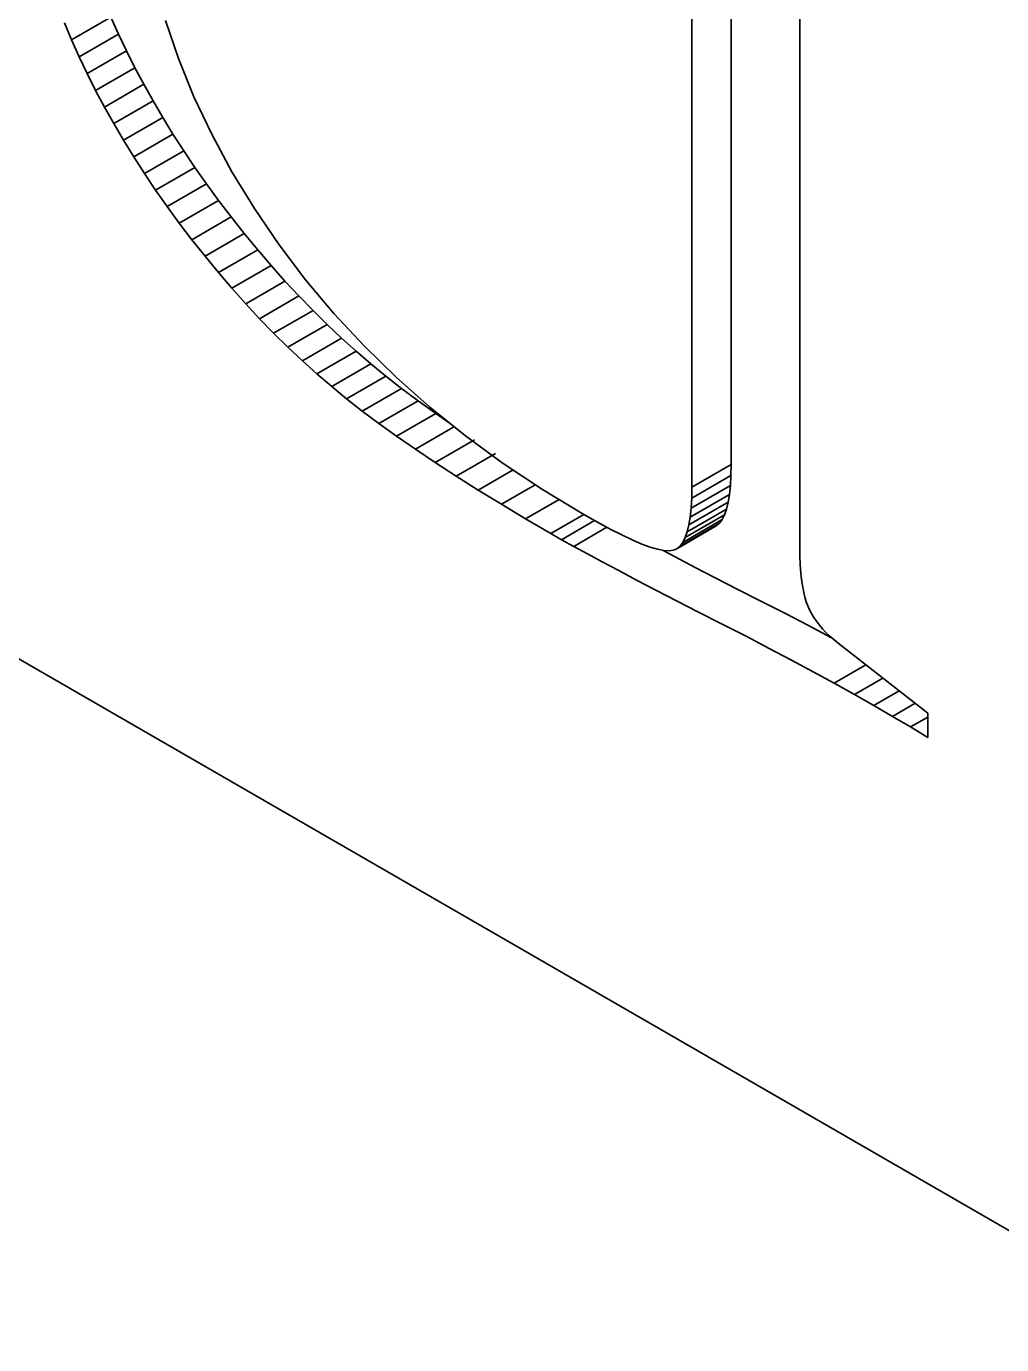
# Model space of a CAD drawing. Header units: millimetres. Extents: x -148 to 148, y -105 to 105.
# Drawn here: x 30.605 to 32.36, y -7.436 to -5.065 of the extents above; entities that cross this region are included whole.
import ezdxf

# ---------------------------------------------------------------- set-up
doc = ezdxf.new("R2010")
doc.units = ezdxf.units.MM
doc.layers.add('粗实线层', color=7, linetype='Continuous', lineweight=35)

msp = doc.modelspace()

# ---------------------------------------------------------------- linework, layer by layer
at = {"layer": '粗实线层', "color": 7, "lineweight": 35, "ltscale": 0.314351}
msp.add_line((38.1852, -10.5866), (27.2957, -4.2996), dxfattribs=at)
at = {"layer": '粗实线层', "color": 7, "lineweight": 35, "ltscale": 0.030107}
for p, q in [((31.8733, -5.8528), (31.8733, -4.6485)), ((31.8026, -5.8936), (31.8026, -4.6893))]:
    msp.add_line(p, q, dxfattribs=at)
at = {"layer": '粗实线层', "color": 7, "lineweight": 35, "ltscale": 0.03175}
msp.add_line((31.997, -4.7358), (31.997, -6.0058), dxfattribs=at)
at = {"layer": '粗实线层', "color": 7, "lineweight": 35, "ltscale": 0.002041}
for p, q in [((30.6869, -5.0889), (30.7576, -5.0481)), ((30.7006, -5.1195), (30.7713, -5.0787)), ((30.715, -5.1498), (30.7857, -5.109)), ((30.73, -5.1799), (30.8008, -5.1391)), ((30.7459, -5.2099), (30.8166, -5.169)), ((30.7626, -5.2398), (30.8333, -5.199)), ((30.7801, -5.2697), (30.8508, -5.2289)), ((30.7985, -5.2996), (30.8692, -5.2587)), ((30.8588, -5.389), (30.9295, -5.3482)), ((30.8806, -5.4188), (30.9513, -5.378)), ((30.9033, -5.4485), (30.974, -5.4077)), ((30.9268, -5.4782), (30.9975, -5.4374)), ((30.9509, -5.5075), (31.0216, -5.4667)), ((30.9753, -5.536), (31.046, -5.4952)), ((31, -5.5637), (31.0707, -5.5229)), ((31.025, -5.5906), (31.0957, -5.5497)), ((31.0503, -5.6166), (31.1211, -5.5758)), ((31.076, -5.6419), (31.1467, -5.6011)), ((31.1019, -5.6663), (31.1726, -5.6255)), ((31.1282, -5.69), (31.1989, -5.6492)), ((31.1547, -5.7128), (31.2254, -5.672)), ((31.1816, -5.7348), (31.2523, -5.694)), ((31.2096, -5.7567), (31.2803, -5.7159)), ((31.2395, -5.7791), (31.3102, -5.7383)), ((31.3052, -5.8255), (31.3759, -5.7847)), ((31.3787, -5.8739), (31.4494, -5.8331)), ((31.8026, -5.8936), (31.8733, -5.8528)), ((31.8023, -5.9135), (31.873, -5.8726)), ((31.8013, -5.9314), (31.872, -5.8906)), ((31.7973, -5.9617), (31.868, -5.9209)), ((31.7996, -5.9475), (31.8703, -5.9067)), ((31.7907, -5.9844), (31.8614, -5.9436)), ((31.7943, -5.974), (31.865, -5.9332)), ((31.7757, -6.0043), (31.8465, -5.9635)), ((31.7814, -5.9996), (31.8521, -5.9587)), ((31.7864, -5.9929), (31.8571, -5.9521))]:
    msp.add_line(p, q, dxfattribs=at)
at = {"layer": '粗实线层', "color": 7, "lineweight": 35, "ltscale": 0.000836856}
for p, q in [((30.7713, -5.0787), (30.7576, -5.0481)), ((30.7006, -5.1195), (30.6869, -5.0889))]:
    msp.add_line(p, q, dxfattribs=at)
at = {"layer": '粗实线层', "color": 7, "lineweight": 35, "ltscale": 0.000835604}
msp.add_line((30.6869, -5.0889), (30.6739, -5.0582), dxfattribs=at)
at = {"layer": '粗实线层', "color": 7, "lineweight": 35, "ltscale": 0.001821}
msp.add_line((30.8557, -5.054), (30.8791, -5.1229), dxfattribs=at)
at = {"layer": '粗实线层', "color": 7, "lineweight": 35, "ltscale": 0.000838846}
for p, q in [((30.7857, -5.109), (30.7713, -5.0787)), ((30.715, -5.1498), (30.7006, -5.1195))]:
    msp.add_line(p, q, dxfattribs=at)
at = {"layer": '粗实线层', "color": 7, "lineweight": 35, "ltscale": 0.000841392}
for p, q in [((30.8008, -5.1391), (30.7857, -5.109)), ((30.73, -5.1799), (30.715, -5.1498))]:
    msp.add_line(p, q, dxfattribs=at)
at = {"layer": '粗实线层', "color": 7, "lineweight": 35, "ltscale": 0.000846892}
for p, q in [((30.8166, -5.169), (30.8008, -5.1391)), ((30.7459, -5.2099), (30.73, -5.1799))]:
    msp.add_line(p, q, dxfattribs=at)
at = {"layer": '粗实线层', "color": 7, "lineweight": 35, "ltscale": 0.001844}
msp.add_line((30.8791, -5.1229), (30.9069, -5.1913), dxfattribs=at)
at = {"layer": '粗实线层', "color": 7, "lineweight": 35, "ltscale": 0.000856598}
msp.add_line((30.8333, -5.199), (30.8166, -5.169), dxfattribs=at)
at = {"layer": '粗实线层', "color": 7, "lineweight": 35, "ltscale": 0.001873}
msp.add_line((30.9069, -5.1913), (30.9389, -5.259), dxfattribs=at)
at = {"layer": '粗实线层', "color": 7, "lineweight": 35, "ltscale": 0.000856931}
msp.add_line((30.7626, -5.2398), (30.7459, -5.2099), dxfattribs=at)
at = {"layer": '粗实线层', "color": 7, "lineweight": 35, "ltscale": 0.000866877}
for p, q in [((30.8508, -5.2289), (30.8333, -5.199)), ((30.7801, -5.2697), (30.7626, -5.2398))]:
    msp.add_line(p, q, dxfattribs=at)
at = {"layer": '粗实线层', "color": 7, "lineweight": 35, "ltscale": 0.000877031}
msp.add_line((30.8692, -5.2587), (30.8508, -5.2289), dxfattribs=at)
at = {"layer": '粗实线层', "color": 7, "lineweight": 35, "ltscale": 0.000887979}
msp.add_line((30.8885, -5.2886), (30.8692, -5.2587), dxfattribs=at)
at = {"layer": '粗实线层', "color": 7, "lineweight": 35, "ltscale": 0.001908}
msp.add_line((30.9389, -5.259), (30.9751, -5.3262), dxfattribs=at)
at = {"layer": '粗实线层', "color": 7, "lineweight": 35, "ltscale": 0.000876706}
msp.add_line((30.7985, -5.2996), (30.7801, -5.2697), dxfattribs=at)
at = {"layer": '粗实线层', "color": 7, "lineweight": 35, "ltscale": 0.000888093}
msp.add_line((30.8177, -5.3294), (30.7985, -5.2996), dxfattribs=at)
at = {"layer": '粗实线层', "color": 7, "lineweight": 35, "ltscale": 0.002042}
for p, q in [((30.8177, -5.3294), (30.8885, -5.2886)), ((30.8378, -5.3592), (30.9086, -5.3184)), ((31.2714, -5.8021), (31.3421, -5.7612)), ((31.341, -5.8495), (31.4117, -5.8086))]:
    msp.add_line(p, q, dxfattribs=at)
at = {"layer": '粗实线层', "color": 7, "lineweight": 35, "ltscale": 0.000898894}
for p, q in [((30.9086, -5.3184), (30.8885, -5.2886)), ((30.8378, -5.3592), (30.8177, -5.3294))]:
    msp.add_line(p, q, dxfattribs=at)
at = {"layer": '粗实线层', "color": 7, "lineweight": 35, "ltscale": 0.000910694}
msp.add_line((30.9295, -5.3482), (30.9086, -5.3184), dxfattribs=at)
at = {"layer": '粗实线层', "color": 7, "lineweight": 35, "ltscale": 0.001948}
msp.add_line((30.9751, -5.3262), (31.0157, -5.3927), dxfattribs=at)
at = {"layer": '粗实线层', "color": 7, "lineweight": 35, "ltscale": 0.000922529}
for p, q in [((30.9513, -5.378), (30.9295, -5.3482)), ((30.8806, -5.4188), (30.8588, -5.389))]:
    msp.add_line(p, q, dxfattribs=at)
at = {"layer": '粗实线层', "color": 7, "lineweight": 35, "ltscale": 0.000910601}
msp.add_line((30.8588, -5.389), (30.8378, -5.3592), dxfattribs=at)
at = {"layer": '粗实线层', "color": 7, "lineweight": 35, "ltscale": 0.000934401}
msp.add_line((30.974, -5.4077), (30.9513, -5.378), dxfattribs=at)
at = {"layer": '粗实线层', "color": 7, "lineweight": 35, "ltscale": 0.001969}
msp.add_line((31.0157, -5.3927), (31.06, -5.4578), dxfattribs=at)
at = {"layer": '粗实线层', "color": 7, "lineweight": 35, "ltscale": 0.000934704}
msp.add_line((30.9033, -5.4485), (30.8806, -5.4188), dxfattribs=at)
at = {"layer": '粗实线层', "color": 7, "lineweight": 35, "ltscale": 0.000947205}
for p, q in [((30.9975, -5.4374), (30.974, -5.4077)), ((30.9268, -5.4782), (30.9033, -5.4485))]:
    msp.add_line(p, q, dxfattribs=at)
at = {"layer": '粗实线层', "color": 7, "lineweight": 35, "ltscale": 0.000948291}
for p, q in [((31.0216, -5.4667), (30.9975, -5.4374)), ((30.9509, -5.5075), (30.9268, -5.4782))]:
    msp.add_line(p, q, dxfattribs=at)
at = {"layer": '粗实线层', "color": 7, "lineweight": 35, "ltscale": 0.000937957}
for p, q in [((31.046, -5.4952), (31.0216, -5.4667)), ((30.9753, -5.536), (30.9509, -5.5075))]:
    msp.add_line(p, q, dxfattribs=at)
at = {"layer": '粗实线层', "color": 7, "lineweight": 35, "ltscale": 0.001972}
msp.add_line((31.06, -5.4578), (31.1076, -5.5207), dxfattribs=at)
at = {"layer": '粗实线层', "color": 7, "lineweight": 35, "ltscale": 0.00092751}
msp.add_line((31.0707, -5.5229), (31.046, -5.4952), dxfattribs=at)
at = {"layer": '粗实线层', "color": 7, "lineweight": 35, "ltscale": 0.000917966}
for p, q in [((31.0957, -5.5497), (31.0707, -5.5229)), ((31.025, -5.5906), (31, -5.5637))]:
    msp.add_line(p, q, dxfattribs=at)
at = {"layer": '粗实线层', "color": 7, "lineweight": 35, "ltscale": 0.00198}
msp.add_line((31.1076, -5.5207), (31.1586, -5.5813), dxfattribs=at)
at = {"layer": '粗实线层', "color": 7, "lineweight": 35, "ltscale": 0.000927225}
msp.add_line((31, -5.5637), (30.9753, -5.536), dxfattribs=at)
at = {"layer": '粗实线层', "color": 7, "lineweight": 35, "ltscale": 0.000908576}
msp.add_line((31.1211, -5.5758), (31.0957, -5.5497), dxfattribs=at)
at = {"layer": '粗实线层', "color": 7, "lineweight": 35, "ltscale": 0.00090885}
msp.add_line((31.0503, -5.6166), (31.025, -5.5906), dxfattribs=at)
at = {"layer": '粗实线层', "color": 7, "lineweight": 35, "ltscale": 0.000899336}
for p, q in [((31.1467, -5.6011), (31.1211, -5.5758)), ((31.076, -5.6419), (31.0503, -5.6166))]:
    msp.add_line(p, q, dxfattribs=at)
at = {"layer": '粗实线层', "color": 7, "lineweight": 35, "ltscale": 0.001993}
msp.add_line((31.1586, -5.5813), (31.2129, -5.6397), dxfattribs=at)
at = {"layer": '粗实线层', "color": 7, "lineweight": 35, "ltscale": 0.000891612}
msp.add_line((31.1726, -5.6255), (31.1467, -5.6011), dxfattribs=at)
at = {"layer": '粗实线层', "color": 7, "lineweight": 35, "ltscale": 0.000891351}
msp.add_line((31.1019, -5.6663), (31.076, -5.6419), dxfattribs=at)
at = {"layer": '粗实线层', "color": 7, "lineweight": 35, "ltscale": 0.000882985}
for p, q in [((31.1989, -5.6492), (31.1726, -5.6255)), ((31.1282, -5.69), (31.1019, -5.6663))]:
    msp.add_line(p, q, dxfattribs=at)
at = {"layer": '粗实线层', "color": 7, "lineweight": 35, "ltscale": 0.002011}
msp.add_line((31.2129, -5.6397), (31.2705, -5.6958), dxfattribs=at)
at = {"layer": '粗实线层', "color": 7, "lineweight": 35, "ltscale": 0.000875894}
for p, q in [((31.2254, -5.672), (31.1989, -5.6492)), ((31.1547, -5.7128), (31.1282, -5.69))]:
    msp.add_line(p, q, dxfattribs=at)
at = {"layer": '粗实线层', "color": 7, "lineweight": 35, "ltscale": 0.000868198}
for p, q in [((31.2523, -5.694), (31.2254, -5.672)), ((31.1816, -5.7348), (31.1547, -5.7128))]:
    msp.add_line(p, q, dxfattribs=at)
at = {"layer": '粗实线层', "color": 7, "lineweight": 35, "ltscale": 0.000888389}
for p, q in [((31.2803, -5.7159), (31.2523, -5.694)), ((31.2096, -5.7567), (31.1816, -5.7348))]:
    msp.add_line(p, q, dxfattribs=at)
at = {"layer": '粗实线层', "color": 7, "lineweight": 35, "ltscale": 0.002033}
msp.add_line((31.2705, -5.6958), (31.3314, -5.7497), dxfattribs=at)
at = {"layer": '粗实线层', "color": 7, "lineweight": 35, "ltscale": 0.000934754}
msp.add_line((31.3102, -5.7383), (31.2803, -5.7159), dxfattribs=at)
at = {"layer": '粗实线层', "color": 7, "lineweight": 35, "ltscale": 0.000981801}
msp.add_line((31.3421, -5.7612), (31.3102, -5.7383), dxfattribs=at)
at = {"layer": '粗实线层', "color": 7, "lineweight": 35, "ltscale": 0.000934983}
msp.add_line((31.2395, -5.7791), (31.2096, -5.7567), dxfattribs=at)
at = {"layer": '粗实线层', "color": 7, "lineweight": 35, "ltscale": 0.002061}
msp.add_line((31.3314, -5.7497), (31.3956, -5.8014), dxfattribs=at)
at = {"layer": '粗实线层', "color": 7, "lineweight": 35, "ltscale": 0.00078835}
msp.add_line((31.368, -5.7792), (31.3421, -5.7612), dxfattribs=at)
at = {"layer": '粗实线层', "color": 7, "lineweight": 35, "ltscale": 0.000981492}
msp.add_line((31.2714, -5.8021), (31.2395, -5.7791), dxfattribs=at)
at = {"layer": '粗实线层', "color": 7, "lineweight": 35, "ltscale": 0.001029}
msp.add_line((31.3052, -5.8255), (31.2714, -5.8021), dxfattribs=at)
at = {"layer": '粗实线层', "color": 7, "lineweight": 35, "ltscale": 0.002092}
msp.add_line((31.3956, -5.8014), (31.4632, -5.8508), dxfattribs=at)
at = {"layer": '粗实线层', "color": 7, "lineweight": 35, "ltscale": 0.001076}
msp.add_line((31.341, -5.8495), (31.3052, -5.8255), dxfattribs=at)
at = {"layer": '粗实线层', "color": 7, "lineweight": 35, "ltscale": 0.001124}
msp.add_line((31.3787, -5.8739), (31.341, -5.8495), dxfattribs=at)
at = {"layer": '粗实线层', "color": 7, "lineweight": 35, "ltscale": 0.002128}
msp.add_line((31.4632, -5.8508), (31.5341, -5.898), dxfattribs=at)
at = {"layer": '粗实线层', "color": 7, "lineweight": 35, "ltscale": 0.000496363}
msp.add_line((31.873, -5.8726), (31.8733, -5.8528), dxfattribs=at)
at = {"layer": '粗实线层', "color": 7, "lineweight": 35, "ltscale": 0.001172}
msp.add_line((31.4184, -5.8989), (31.3787, -5.8739), dxfattribs=at)
at = {"layer": '粗实线层', "color": 7, "lineweight": 35, "ltscale": 0.001811}
msp.add_line((31.4184, -5.8989), (31.4811, -5.8627), dxfattribs=at)
at = {"layer": '粗实线层', "color": 7, "lineweight": 35, "ltscale": 0.000450055}
msp.add_line((31.872, -5.8906), (31.873, -5.8726), dxfattribs=at)
at = {"layer": '粗实线层', "color": 7, "lineweight": 35, "ltscale": 0.00122}
msp.add_line((31.46, -5.9245), (31.4184, -5.8989), dxfattribs=at)
at = {"layer": '粗实线层', "color": 7, "lineweight": 35, "ltscale": 0.001762}
msp.add_line((31.46, -5.9245), (31.521, -5.8892), dxfattribs=at)
at = {"layer": '粗实线层', "color": 7, "lineweight": 35, "ltscale": 0.002168}
msp.add_line((31.5341, -5.898), (31.6082, -5.9429), dxfattribs=at)
at = {"layer": '粗实线层', "color": 7, "lineweight": 35, "ltscale": 0.000496744}
msp.add_line((31.8023, -5.9135), (31.8026, -5.8936), dxfattribs=at)
at = {"layer": '粗实线层', "color": 7, "lineweight": 35, "ltscale": 0.000404213}
msp.add_line((31.8703, -5.9067), (31.872, -5.8906), dxfattribs=at)
at = {"layer": '粗实线层', "color": 7, "lineweight": 35, "ltscale": 0.001268}
msp.add_line((31.5035, -5.9505), (31.46, -5.9245), dxfattribs=at)
at = {"layer": '粗实线层', "color": 7, "lineweight": 35, "ltscale": 0.001734}
msp.add_line((31.5035, -5.9505), (31.5636, -5.9158), dxfattribs=at)
at = {"layer": '粗实线层', "color": 7, "lineweight": 35, "ltscale": 0.000449695}
msp.add_line((31.8013, -5.9314), (31.8023, -5.9135), dxfattribs=at)
at = {"layer": '粗实线层', "color": 7, "lineweight": 35, "ltscale": 0.000316425}
for p, q in [((31.865, -5.9332), (31.868, -5.9209)), ((31.7943, -5.974), (31.7973, -5.9617))]:
    msp.add_line(p, q, dxfattribs=at)
at = {"layer": '粗实线层', "color": 7, "lineweight": 35, "ltscale": 0.000359474}
for p, q in [((31.868, -5.9209), (31.8703, -5.9067)), ((31.7973, -5.9617), (31.7996, -5.9475))]:
    msp.add_line(p, q, dxfattribs=at)
at = {"layer": '粗实线层', "color": 7, "lineweight": 35, "ltscale": 0.001317}
msp.add_line((31.549, -5.9771), (31.5035, -5.9505), dxfattribs=at)
at = {"layer": '粗实线层', "color": 7, "lineweight": 35, "ltscale": 0.00171}
msp.add_line((31.549, -5.9771), (31.6082, -5.9429), dxfattribs=at)
at = {"layer": '粗实线层', "color": 7, "lineweight": 35, "ltscale": 0.000708225}
msp.add_line((31.6082, -5.9429), (31.6329, -5.9568), dxfattribs=at)
at = {"layer": '粗实线层', "color": 7, "lineweight": 35, "ltscale": 0.000404174}
msp.add_line((31.7996, -5.9475), (31.8013, -5.9314), dxfattribs=at)
at = {"layer": '粗实线层', "color": 7, "lineweight": 35, "ltscale": 0.000239011}
for p, q in [((31.8571, -5.9521), (31.8614, -5.9436)), ((31.7864, -5.9929), (31.7907, -5.9844))]:
    msp.add_line(p, q, dxfattribs=at)
at = {"layer": '粗实线层', "color": 7, "lineweight": 35, "ltscale": 0.000275675}
msp.add_line((31.8614, -5.9436), (31.865, -5.9332), dxfattribs=at)
at = {"layer": '粗实线层', "color": 7, "lineweight": 35, "ltscale": 0.001713}
msp.add_line((31.5683, -5.9881), (31.6276, -5.9538), dxfattribs=at)
at = {"layer": '粗实线层', "color": 7, "lineweight": 35, "ltscale": 0.001719}
msp.add_line((31.5901, -6.0002), (31.6497, -5.9659), dxfattribs=at)
at = {"layer": '粗实线层', "color": 7, "lineweight": 35, "ltscale": 0.000646194}
msp.add_line((31.6329, -5.9568), (31.6557, -5.9691), dxfattribs=at)
at = {"layer": '粗实线层', "color": 7, "lineweight": 35, "ltscale": 0.000584995}
msp.add_line((31.6557, -5.9691), (31.6765, -5.9797), dxfattribs=at)
at = {"layer": '粗实线层', "color": 7, "lineweight": 35, "ltscale": 0.000276035}
msp.add_line((31.7907, -5.9844), (31.7943, -5.974), dxfattribs=at)
at = {"layer": '粗实线层', "color": 7, "lineweight": 35, "ltscale": 0.000184381}
for p, q in [((31.8465, -5.9635), (31.8521, -5.9587)), ((31.7757, -6.0043), (31.7814, -5.9996))]:
    msp.add_line(p, q, dxfattribs=at)
at = {"layer": '粗实线层', "color": 7, "lineweight": 35, "ltscale": 0.000207367}
for p, q in [((31.8521, -5.9587), (31.8571, -5.9521)), ((31.7814, -5.9996), (31.7864, -5.9929))]:
    msp.add_line(p, q, dxfattribs=at)
at = {"layer": '粗实线层', "color": 7, "lineweight": 35, "ltscale": 0.000555106}
msp.add_line((31.5683, -5.9881), (31.549, -5.9771), dxfattribs=at)
at = {"layer": '粗实线层', "color": 7, "lineweight": 35, "ltscale": 0.000625172}
msp.add_line((31.5901, -6.0002), (31.5683, -5.9881), dxfattribs=at)
at = {"layer": '粗实线层', "color": 7, "lineweight": 35, "ltscale": 0.000524218}
msp.add_line((31.6765, -5.9797), (31.6955, -5.9886), dxfattribs=at)
at = {"layer": '粗实线层', "color": 7, "lineweight": 35, "ltscale": 0.000463529}
msp.add_line((31.6955, -5.9886), (31.7125, -5.9959), dxfattribs=at)
at = {"layer": '粗实线层', "color": 7, "lineweight": 35, "ltscale": 0.000404558}
msp.add_line((31.7125, -5.9959), (31.7277, -6.0015), dxfattribs=at)
at = {"layer": '粗实线层', "color": 7, "lineweight": 35, "ltscale": 0.000695811}
msp.add_line((31.6146, -6.0136), (31.5901, -6.0002), dxfattribs=at)
at = {"layer": '粗实线层', "color": 7, "lineweight": 35, "ltscale": 0.000765661}
msp.add_line((31.6415, -6.0281), (31.6146, -6.0136), dxfattribs=at)
at = {"layer": '粗实线层', "color": 7, "lineweight": 35, "ltscale": 0.000346164}
msp.add_line((31.7277, -6.0015), (31.741, -6.0054), dxfattribs=at)
at = {"layer": '粗实线层', "color": 7, "lineweight": 35, "ltscale": 0.000289749}
msp.add_line((31.741, -6.0054), (31.7524, -6.0077), dxfattribs=at)
at = {"layer": '粗实线层', "color": 7, "lineweight": 35, "ltscale": 0.000681002}
msp.add_line((31.7739, -6.0198), (31.7498, -6.0072), dxfattribs=at)
at = {"layer": '粗实线层', "color": 7, "lineweight": 35, "ltscale": 0.000237717}
msp.add_line((31.7524, -6.0077), (31.7619, -6.0083), dxfattribs=at)
at = {"layer": '粗实线层', "color": 7, "lineweight": 35, "ltscale": 0.000191515}
msp.add_line((31.7619, -6.0083), (31.7694, -6.0072), dxfattribs=at)
at = {"layer": '粗实线层', "color": 7, "lineweight": 35, "ltscale": 0.000172944}
msp.add_line((31.7694, -6.0072), (31.7757, -6.0043), dxfattribs=at)
at = {"layer": '粗实线层', "color": 7, "lineweight": 35, "ltscale": 0.000976811}
for p, q in [((31.8085, -6.0379), (31.7739, -6.0198)), ((31.7378, -6.0787), (31.7032, -6.0607))]:
    msp.add_line(p, q, dxfattribs=at)
at = {"layer": '粗实线层', "color": 7, "lineweight": 35, "ltscale": 0.000321216}
msp.add_line((31.997, -6.0058), (31.9971, -6.0187), dxfattribs=at)
at = {"layer": '粗实线层', "color": 7, "lineweight": 35, "ltscale": 0.000306125}
msp.add_line((31.9971, -6.0187), (31.9976, -6.0309), dxfattribs=at)
at = {"layer": '粗实线层', "color": 7, "lineweight": 35, "ltscale": 0.000836183}
msp.add_line((31.6711, -6.0438), (31.6415, -6.0281), dxfattribs=at)
at = {"layer": '粗实线层', "color": 7, "lineweight": 35, "ltscale": 0.00090641}
msp.add_line((31.7032, -6.0607), (31.6711, -6.0438), dxfattribs=at)
at = {"layer": '粗实线层', "color": 7, "lineweight": 35, "ltscale": 0.001048}
msp.add_line((31.8458, -6.0571), (31.8085, -6.0379), dxfattribs=at)
at = {"layer": '粗实线层', "color": 7, "lineweight": 35, "ltscale": 0.000291232}
msp.add_line((31.9976, -6.0309), (31.9983, -6.0425), dxfattribs=at)
at = {"layer": '粗实线层', "color": 7, "lineweight": 35, "ltscale": 0.000276915}
msp.add_line((31.9983, -6.0425), (31.9993, -6.0535), dxfattribs=at)
at = {"layer": '粗实线层', "color": 7, "lineweight": 35, "ltscale": 0.001117}
msp.add_line((31.8855, -6.0775), (31.8458, -6.0571), dxfattribs=at)
at = {"layer": '粗实线层', "color": 7, "lineweight": 35, "ltscale": 0.000262507}
msp.add_line((31.9993, -6.0535), (32.0006, -6.064), dxfattribs=at)
at = {"layer": '粗实线层', "color": 7, "lineweight": 35, "ltscale": 0.000248729}
msp.add_line((32.0006, -6.064), (32.0021, -6.0738), dxfattribs=at)
at = {"layer": '粗实线层', "color": 7, "lineweight": 35, "ltscale": 0.001047}
msp.add_line((31.775, -6.0979), (31.7378, -6.0787), dxfattribs=at)
at = {"layer": '粗实线层', "color": 7, "lineweight": 35, "ltscale": 0.001188}
for p, q in [((31.9278, -6.0991), (31.8855, -6.0775)), ((31.8571, -6.1399), (31.8148, -6.1184))]:
    msp.add_line(p, q, dxfattribs=at)
at = {"layer": '粗实线层', "color": 7, "lineweight": 35, "ltscale": 0.00023536}
msp.add_line((32.0021, -6.0738), (32.004, -6.083), dxfattribs=at)
at = {"layer": '粗实线层', "color": 7, "lineweight": 35, "ltscale": 0.000222048}
msp.add_line((32.004, -6.083), (32.0061, -6.0916), dxfattribs=at)
at = {"layer": '粗实线层', "color": 7, "lineweight": 35, "ltscale": 0.000209145}
msp.add_line((32.0061, -6.0916), (32.0085, -6.0997), dxfattribs=at)
at = {"layer": '粗实线层', "color": 7, "lineweight": 35, "ltscale": 0.001118}
msp.add_line((31.8148, -6.1184), (31.775, -6.0979), dxfattribs=at)
at = {"layer": '粗实线层', "color": 7, "lineweight": 35, "ltscale": 0.001207}
msp.add_line((31.9708, -6.1211), (31.9278, -6.0991), dxfattribs=at)
at = {"layer": '粗实线层', "color": 7, "lineweight": 35, "ltscale": 0.000197438}
msp.add_line((32.0085, -6.0997), (32.0112, -6.1071), dxfattribs=at)
at = {"layer": '粗实线层', "color": 7, "lineweight": 35, "ltscale": 0.0001932}
msp.add_line((32.0112, -6.1071), (32.0143, -6.1142), dxfattribs=at)
at = {"layer": '粗实线层', "color": 7, "lineweight": 35, "ltscale": 0.000196895}
msp.add_line((32.0143, -6.1142), (32.0179, -6.1211), dxfattribs=at)
at = {"layer": '粗实线层', "color": 7, "lineweight": 35, "ltscale": 0.001206}
msp.add_line((31.9001, -6.1619), (31.8571, -6.1399), dxfattribs=at)
at = {"layer": '粗实线层', "color": 7, "lineweight": 35, "ltscale": 0.001173}
for p, q in [((32.0124, -6.1427), (31.9708, -6.1211)), ((31.9417, -6.1836), (31.9001, -6.1619))]:
    msp.add_line(p, q, dxfattribs=at)
at = {"layer": '粗实线层', "color": 7, "lineweight": 35, "ltscale": 0.000201564}
msp.add_line((32.0179, -6.1211), (32.0221, -6.1281), dxfattribs=at)
at = {"layer": '粗实线层', "color": 7, "lineweight": 35, "ltscale": 0.000206959}
msp.add_line((32.0221, -6.1281), (32.0268, -6.1349), dxfattribs=at)
at = {"layer": '粗实线层', "color": 7, "lineweight": 35, "ltscale": 0.000212723}
msp.add_line((32.0268, -6.1349), (32.032, -6.1416), dxfattribs=at)
at = {"layer": '粗实线层', "color": 7, "lineweight": 35, "ltscale": 0.001139}
for p, q in [((32.0527, -6.164), (32.0124, -6.1427)), ((31.982, -6.2048), (31.9417, -6.1836))]:
    msp.add_line(p, q, dxfattribs=at)
at = {"layer": '粗实线层', "color": 7, "lineweight": 35, "ltscale": 0.000219418}
msp.add_line((32.032, -6.1416), (32.0377, -6.1483), dxfattribs=at)
at = {"layer": '粗实线层', "color": 7, "lineweight": 35, "ltscale": 0.000226659}
msp.add_line((32.0377, -6.1483), (32.0439, -6.1549), dxfattribs=at)
at = {"layer": '粗实线层', "color": 7, "lineweight": 35, "ltscale": 0.000234449}
msp.add_line((32.0439, -6.1549), (32.0507, -6.1614), dxfattribs=at)
at = {"layer": '粗实线层', "color": 7, "lineweight": 35, "ltscale": 0.000242697}
msp.add_line((32.0507, -6.1614), (32.0579, -6.1678), dxfattribs=at)
at = {"layer": '粗实线层', "color": 7, "lineweight": 35, "ltscale": 0.000251118}
msp.add_line((32.0579, -6.1678), (32.0657, -6.1741), dxfattribs=at)
at = {"layer": '粗实线层', "color": 7, "lineweight": 35, "ltscale": 0.005113}
msp.add_line((32.0657, -6.1741), (32.2269, -6.3001), dxfattribs=at)
at = {"layer": '粗实线层', "color": 7, "lineweight": 35, "ltscale": 0.001106}
msp.add_line((32.021, -6.2258), (31.982, -6.2048), dxfattribs=at)
at = {"layer": '粗实线层', "color": 7, "lineweight": 35, "ltscale": 0.001072}
msp.add_line((32.0586, -6.2463), (32.021, -6.2258), dxfattribs=at)
at = {"layer": '粗实线层', "color": 7, "lineweight": 35, "ltscale": 0.001652}
msp.add_line((32.0586, -6.2463), (32.1158, -6.2133), dxfattribs=at)
at = {"layer": '粗实线层', "color": 7, "lineweight": 35, "ltscale": 0.001039}
msp.add_line((32.0949, -6.2665), (32.0586, -6.2463), dxfattribs=at)
at = {"layer": '粗实线层', "color": 7, "lineweight": 35, "ltscale": 0.001479}
msp.add_line((32.0949, -6.2665), (32.1462, -6.237), dxfattribs=at)
at = {"layer": '粗实线层', "color": 7, "lineweight": 35, "ltscale": 0.001006}
msp.add_line((32.1299, -6.2864), (32.0949, -6.2665), dxfattribs=at)
at = {"layer": '粗实线层', "color": 7, "lineweight": 35, "ltscale": 0.00132}
msp.add_line((32.1299, -6.2864), (32.1756, -6.26), dxfattribs=at)
at = {"layer": '粗实线层', "color": 7, "lineweight": 35, "ltscale": 0.001176}
msp.add_line((32.1636, -6.3059), (32.2043, -6.2824), dxfattribs=at)
at = {"layer": '粗实线层', "color": 7, "lineweight": 35, "ltscale": 0.000972731}
msp.add_line((32.1636, -6.3059), (32.1299, -6.2864), dxfattribs=at)
at = {"layer": '粗实线层', "color": 7, "lineweight": 35, "ltscale": 0.000939274}
msp.add_line((32.1959, -6.325), (32.1636, -6.3059), dxfattribs=at)
at = {"layer": '粗实线层', "color": 7, "lineweight": 35, "ltscale": 0.000895029}
msp.add_line((32.1959, -6.325), (32.2269, -6.3071), dxfattribs=at)
at = {"layer": '粗实线层', "color": 7, "lineweight": 35, "ltscale": 0.001094}
msp.add_line((32.2269, -6.3001), (32.2269, -6.3438), dxfattribs=at)
at = {"layer": '粗实线层', "color": 7, "lineweight": 35, "ltscale": 0.000906293}
msp.add_line((32.2269, -6.3438), (32.1959, -6.325), dxfattribs=at)

doc.saveas('drawing.dxf')
